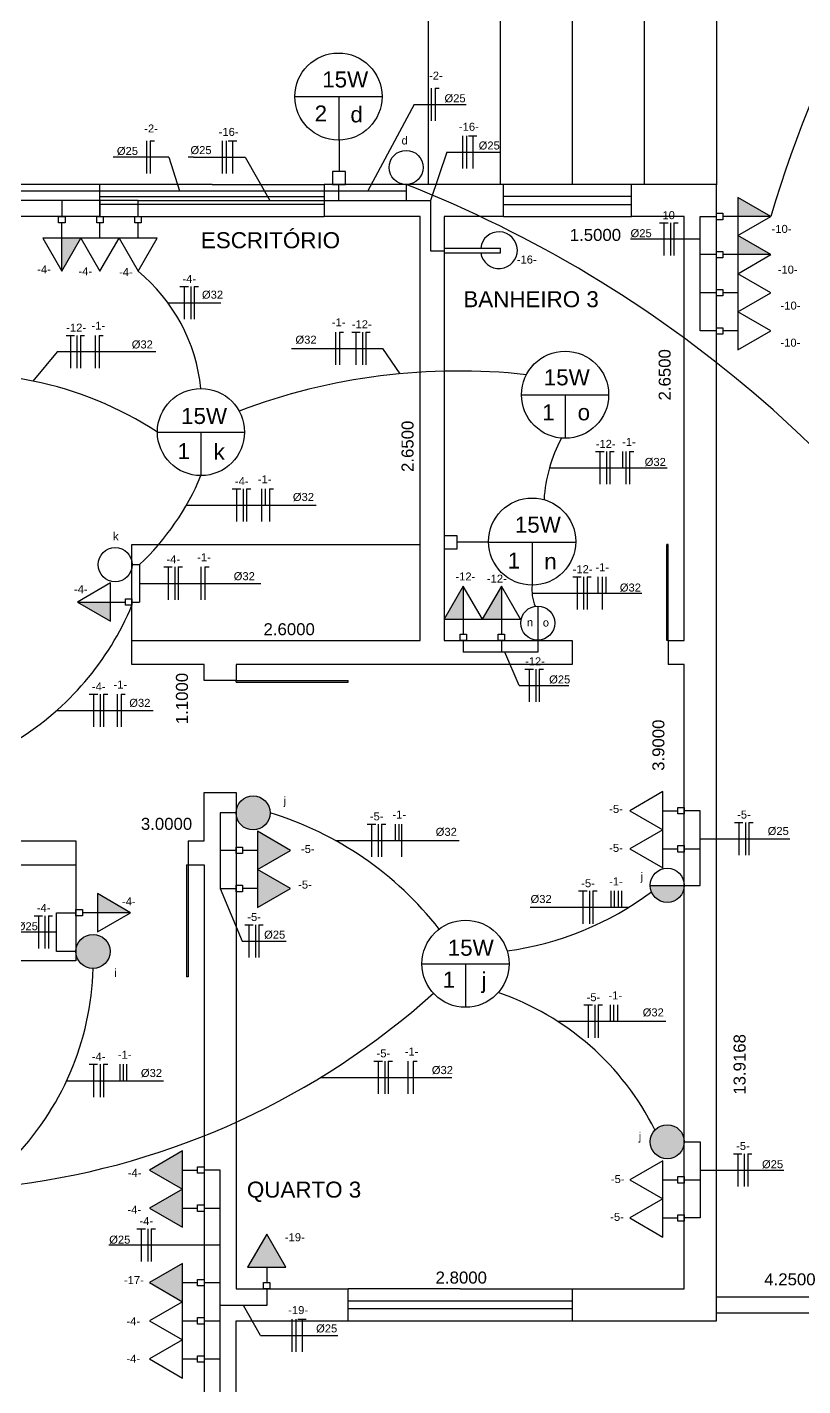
# Model space of a CAD drawing. Header units: millimetres. Extents: x 1243.1 to 1287.5, y 2013.3 to 2037.6.
# Drawn here: x 1256.86 to 1261.71, y 2021.41 to 2029.9 of the extents above; entities that cross this region are included whole.
import ezdxf

# ---------------------------------------------------------------- set-up
doc = ezdxf.new("R2010")
doc.units = ezdxf.units.MM
for name, color, linetype in [('Auxiliar', 254, 'Continuous'), ('Chuveiros', 4, 'Continuous'), ('Condutores', 4, 'Continuous'), ('Cotas', 7, 'Continuous'), ('Degraus', 9, 'Continuous'), ('Eletrodutos', 1, 'Continuous'), ('Interruptores', 3, 'Continuous'), ('Janelas', 9, 'Continuous'), ('Paredes', 8, 'Continuous'), ('Paredes baixas', 8, 'Continuous'), ('Pontos de luz', 5, 'Continuous'), ('Portas', 9, 'Continuous'), ('Textos', 7, 'Continuous'), ('Tomadas', 4, 'Continuous')]:
    doc.layers.add(name, color=color, linetype=linetype)
doc.styles.get("Standard").update_dxf_attribs({"font": 'arial.ttf'})
doc.dimstyles.new('Cópia de Standard', dxfattribs={"dimtxt": 0.075, "dimasz": 0.18, "dimexe": 0.18, "dimexo": 0.0625, "dimgap": 0.084, "dimtad": 1, "dimjust": 1, "dimdec": 4, "dimzin": 0, "dimdsep": 46, "dimtxsty": 'Standard', "dimblk": 'NONE', "dimcen": 0.09, "dimse1": 1, "dimse2": 1, "dimsd1": 1, "dimsd2": 1, "dimadec": 0, "dimazin": 0, "dimtfac": 1, "dimtdec": 4, "dimtofl": 0, "dimtmove": 0, "dimatfit": 3, "dimldrblk": 'NONE', "dimfxl": 1, "dimtolj": 1, "dimtzin": 0, "dimarcsym": 0})

# ---------------------------------------------------------------- blocks, each defined once
blk = doc.blocks.new('J3')
at = {"layer": 'Janelas'}
for p, q in [((-0.7, -0.2), (-0.7, 0)), ((0, 0), (-0.7, 0)), ((0, 0), (0.7, 0)), ((-0.7, -0.075), (0, -0.075)), ((0, -0.075), (0.7, -0.075)), ((0.7, 0), (0.7, -0.2)), ((0.7, -0.125), (-0.7, -0.125)), ((-0.7, -0.2), (0.7, -0.2))]:
    blk.add_line(p, q, dxfattribs=at)
blk = doc.blocks.new('J2')
at = {"layer": 'Janelas'}
for p, q in [((-0.4, -0.2), (-0.4, 0)), ((0.4, 0), (-0.4, 0)), ((0.4, -0.2), (0.4, 0)), ((0.4, -0.075), (-0.4, -0.075)), ((-0.4, -0.125), (0.4, -0.125)), ((-0.4, -0.2), (0.4, -0.2))]:
    blk.add_line(p, q, dxfattribs=at)
blk = doc.blocks.new('Interruptor Simples')
at = {"layer": 'Interruptores'}
blk.add_circle((0, 0.1066), 0.1066, dxfattribs=at)
blk = doc.blocks.new('Interruptor Three-Way')
at = {"layer": 'Interruptores'}
blk.add_hatch(color=256, dxfattribs=at).paths.add_polyline_path([(-0.1066, 0.1066, 1), (0.1066, 0.1066, 1)])
blk.add_blockref('Interruptor Simples', (0, 0), dxfattribs=at)
blk = doc.blocks.new('Tomada Alta')
blk.add_hatch(color=256).paths.add_polyline_path([(-0.1192, 0.1343), (0.1192, 0.1343), (0, 0.3407)])
for p, q in [((0, 0.1343), (0, 0.04)), ((-0.02, 0.04), (0.02, 0.04)), ((-0.02, 0), (-0.02, 0.04)), ((0.02, 0), (-0.02, 0)), ((0.02, 0.04), (0.02, 0))]:
    blk.add_line(p, q)
blk.add_lwpolyline([(0, 0.3407), (-0.1192, 0.1343), (0.1192, 0.1343)], close=True)
blk = doc.blocks.new('Tomada Baixa')
for p, q in [((0, 0.1343), (0, 0.04)), ((-0.02, 0.04), (0.02, 0.04)), ((-0.02, 0), (-0.02, 0.04)), ((0.02, 0), (-0.02, 0)), ((0.02, 0.04), (0.02, 0))]:
    blk.add_line(p, q)
blk.add_lwpolyline([(0, 0.3407), (-0.1192, 0.1343), (0.1192, 0.1343)], close=True)
blk = doc.blocks.new('Tomada Média')
blk.add_hatch(color=256).paths.add_polyline_path([(0, 0.3407), (-0.1192, 0.1343), (0, 0.1343)])
for p, q in [((0, 0.3407), (0, 0.1343)), ((0, 0.1343), (0, 0.04)), ((-0.02, 0.04), (0.02, 0.04)), ((-0.02, 0), (-0.02, 0.04)), ((0.02, 0), (-0.02, 0)), ((0.02, 0.04), (0.02, 0))]:
    blk.add_line(p, q)
blk.add_lwpolyline([(0, 0.3407), (-0.1192, 0.1343), (0.1192, 0.1343)], close=True)
blk = doc.blocks.new('Interruptor Four-Way')
at = {"layer": 'Interruptores'}
blk.add_hatch(color=256, dxfattribs=at).paths.add_polyline_path([(0, 0.2131, 0.414214), (-0.1066, 0.1066, 0.414214), (0, 0)])
blk.add_line((0, 0.2131), (0, 0), dxfattribs=at)
blk.add_blockref('Interruptor Simples', (0, 0), dxfattribs=at)
blk = doc.blocks.new('Chuveiro')
for p, q in [((0, 0.0156), (0.2663, 0.0156)), ((0.2663, 0.0156), (0.3521, 0.0156)), ((0.3521, -0.0144), (0.3521, 0.0156)), ((0, -0.0144), (0.2663, -0.0144)), ((0.2663, -0.0144), (0.3521, -0.0144))]:
    blk.add_line(p, q)
blk.add_arc((0.3421, 0.0028), 0.1149, 188.58764, 173.57695)
blk = doc.blocks.new('RETORNO')
at = {"layer": 'Eletrodutos'}
blk.add_line((0, 0.0511), (0, -0.0511), dxfattribs=at)
blk = doc.blocks.new('FASE')
at = {"layer": 'Eletrodutos'}
blk.add_line((0, 0.1022), (0, -0.1022), dxfattribs=at)
blk = doc.blocks.new('NEUTRO')
at = {"layer": 'Eletrodutos'}
for q in [(0, -0.1022), (0.0264, 0.1022)]:
    blk.add_line((0, 0.1022), q, dxfattribs=at)
blk = doc.blocks.new('PE')
at = {"layer": 'Eletrodutos'}
for p, q in [((-0.0264, 0.1022), (0, 0.1022)), ((0, 0.1022), (0, -0.1022)), ((0, 0.1022), (0.0264, 0.1022))]:
    blk.add_line(p, q, dxfattribs=at)
blk = doc.blocks.new('*D54')
at = {"layer": 'Defpoints', "color": 0, "transparency": 16777216}
for p in [(1254.9652, 2024.8197), (1257.9652, 2024.8197), (1257.9652, 2024.8019)]:
    blk.add_point(p, dxfattribs=at)
at = {"layer": 'Cotas', "color": 0, "transparency": 16777216, "insert": (1257.7309, 2024.9242), "char_height": 0.075, "attachment_point": 5}
blk.add_mtext('\\A1;3.0000', dxfattribs=at)
blk = doc.blocks.new('_None')
blk = doc.blocks.new('*D55')
at = {"layer": 'Defpoints', "color": 0, "transparency": 16777216}
for p in [(1257.9499, 2025.9197), (1257.9652, 2025.9197), (1257.9652, 2024.8197)]:
    blk.add_point(p, dxfattribs=at)
at = {"layer": 'Cotas', "color": 0, "transparency": 16777216, "insert": (1257.8277, 2025.708), "char_height": 0.075, "attachment_point": 5, "rotation": 90}
blk.add_mtext('\\A1;1.1000', dxfattribs=at)
blk = doc.blocks.new('*D59')
at = {"layer": 'Defpoints', "color": 0, "transparency": 16777216}
for p in [(1256.1375, 2026.1413), (1258.7375, 2026.1413), (1258.7375, 2026.018)]:
    blk.add_point(p, dxfattribs=at)
at = {"layer": 'Cotas', "color": 0, "transparency": 16777216, "insert": (1258.4971, 2026.1403), "char_height": 0.075, "attachment_point": 5}
blk.add_mtext('\\A1;2.6000', dxfattribs=at)
blk = doc.blocks.new('*D60')
at = {"layer": 'Defpoints', "color": 0, "transparency": 16777216}
for p in [(1259.3591, 2029.5358), (1259.3591, 2029.5358), (1259.3591, 2026.8858)]:
    blk.add_point(p, dxfattribs=at)
at = {"layer": 'Cotas', "color": 0, "transparency": 16777216, "insert": (1259.2368, 2027.2837), "char_height": 0.075, "attachment_point": 5, "rotation": 90}
blk.add_mtext('\\A1;2.6500', dxfattribs=at)
blk = doc.blocks.new('*D61')
at = {"layer": 'Defpoints', "color": 0, "transparency": 16777216}
for p in [(1259.4652, 2028.7197), (1260.9652, 2028.7197), (1260.9652, 2028.4817)]:
    blk.add_point(p, dxfattribs=at)
at = {"layer": 'Cotas', "color": 0, "transparency": 16777216, "insert": (1260.4099, 2028.604), "char_height": 0.075, "attachment_point": 5}
blk.add_mtext('\\A1;1.5000', dxfattribs=at)
blk = doc.blocks.new('*D62')
at = {"layer": 'Defpoints', "color": 0, "transparency": 16777216}
for p in [(1260.9652, 2028.7197), (1260.9652, 2028.7197), (1260.9652, 2026.0697)]:
    blk.add_point(p, dxfattribs=at)
at = {"layer": 'Cotas', "color": 0, "transparency": 16777216, "insert": (1260.8429, 2027.7306), "char_height": 0.075, "attachment_point": 5, "rotation": 90}
blk.add_mtext('\\A1;2.6500', dxfattribs=at)
blk = doc.blocks.new('*D63')
at = {"layer": 'Defpoints', "color": 0, "transparency": 16777216}
for p in [(1259.7987, 2021.9672), (1256.9987, 2021.7196), (1259.7987, 2021.7196)]:
    blk.add_point(p, dxfattribs=at)
at = {"layer": 'Cotas', "color": 0, "transparency": 16777216, "insert": (1259.572, 2022.0894), "char_height": 0.075, "attachment_point": 5}
blk.add_mtext('\\A1;2.8000', dxfattribs=at)
blk = doc.blocks.new('*D64')
at = {"layer": 'Defpoints', "color": 0, "transparency": 16777216}
for p in [(1258.1652, 2025.9197), (1258.1652, 2022.0197), (1260.9259, 2022.0197)]:
    blk.add_point(p, dxfattribs=at)
at = {"layer": 'Cotas', "color": 0, "transparency": 16777216, "insert": (1260.8036, 2025.4161), "char_height": 0.075, "attachment_point": 5, "rotation": 90}
blk.add_mtext('\\A1;3.9000', dxfattribs=at)
blk = doc.blocks.new('*D65')
at = {"layer": 'Defpoints', "color": 0, "transparency": 16777216}
for p in [(1261.3753, 2035.613), (1265.6253, 2035.613), (1265.6253, 2021.956)]:
    blk.add_point(p, dxfattribs=at)
at = {"layer": 'Cotas', "color": 0, "transparency": 16777216, "insert": (1261.6249, 2022.0783), "char_height": 0.075, "attachment_point": 5}
blk.add_mtext('\\A1;4.2500', dxfattribs=at)
blk = doc.blocks.new('*D67')
at = {"layer": 'Defpoints', "color": 0, "transparency": 16777216}
for p in [(1261.1652, 2035.8865), (1261.1652, 2021.9697), (1261.4332, 2021.9697)]:
    blk.add_point(p, dxfattribs=at)
at = {"layer": 'Cotas', "color": 0, "transparency": 16777216, "insert": (1261.3109, 2023.4219), "char_height": 0.075, "attachment_point": 5, "rotation": 90}
blk.add_mtext('\\A1;13.9168', dxfattribs=at)
blk = doc.blocks.new('*D77')
at = {"layer": 'Defpoints', "color": 0, "transparency": 16777216}
for p in [(1261.1652, 2029.2006), (1249.7652, 2028.9197), (1261.1652, 2028.9197)]:
    blk.add_point(p, dxfattribs=at)
at = {"layer": 'Cotas', "color": 0, "transparency": 16777216, "insert": (1251.1867, 2029.3229), "char_height": 0.075, "attachment_point": 5}
blk.add_mtext('\\A1;11.4000', dxfattribs=at)
blk = doc.blocks.new('*D78')
at = {"layer": 'Defpoints', "color": 0, "transparency": 16777216}
for p in [(1259.3569, 2031.4173), (1259.3652, 2031.4173), (1259.3652, 2028.9173)]:
    blk.add_point(p, dxfattribs=at)
at = {"layer": 'Cotas', "color": 0, "transparency": 16777216, "insert": (1259.2346, 2031.1402), "char_height": 0.075, "attachment_point": 5, "rotation": 90}
blk.add_mtext('\\A1;2.5000', dxfattribs=at)
blk = doc.blocks.new('*D86')
at = {"layer": 'Defpoints', "color": 0, "transparency": 16777216}
for p in [(1257.5148, 2023.5283), (1257.5148, 2020.7283), (1257.7601, 2020.7283)]:
    blk.add_point(p, dxfattribs=at)
at = {"layer": 'Cotas', "color": 0, "transparency": 16777216, "insert": (1257.6378, 2020.9231), "char_height": 0.075, "attachment_point": 5, "rotation": 90}
blk.add_mtext('\\A1;2.8000', dxfattribs=at)

msp = doc.modelspace()

# ---------------------------------------------------------------- linework, layer by layer
for p, q in [((1257.51524, 2026.06967), (1257.51524, 2026.66967)), ((1257.51524, 2026.66967), (1259.31524, 2026.66967)), ((1257.16524, 2024.66967), (1257.16524, 2024.06967)), ((1257.16524, 2024.06967), (1255.16524, 2024.06967))]:
    msp.add_line(p, q)
at = {"layer": 'Condutores'}
for p, q in [((1259.27866, 2029.42036), (1258.98878, 2028.88101)), ((1259.27866, 2029.42036), (1259.5379, 2029.42036)), ((1259.5379, 2029.42036), (1259.60231, 2029.42036)), ((1257.47026, 2029.09029), (1257.39724, 2029.09029)), ((1257.74474, 2029.09029), (1257.47026, 2029.09029)), ((1257.74474, 2029.09029), (1257.81236, 2028.88101)), ((1257.89884, 2029.09029), (1257.86682, 2029.09029)), ((1257.89884, 2029.09029), (1258.22209, 2029.09029)), ((1258.22209, 2029.09029), (1258.37576, 2028.81967)), ((1259.48147, 2029.12243), (1259.38012, 2028.81967)), ((1259.48147, 2029.12243), (1259.76363, 2029.12243)), ((1259.76363, 2029.12243), (1259.81524, 2029.12243)), ((1261.0651, 2028.57733), (1260.62907, 2028.57733)), ((1257.74024, 2028.17966), (1258.07105, 2028.17966)), ((1257.04818, 2027.87467), (1256.89583, 2027.69186)), ((1257.66378, 2027.87467), (1257.04818, 2027.87467)), ((1258.51073, 2027.89565), (1259.07906, 2027.89565)), ((1259.07906, 2027.89565), (1259.18742, 2027.73688)), ((1260.12285, 2027.14847), (1260.85743, 2027.14847)), ((1257.85487, 2026.91559), (1258.6648, 2026.91559)), ((1257.56311, 2026.42757), (1258.31954, 2026.42757)), ((1260.01391, 2026.3654), (1260.61582, 2026.3654)), ((1260.61582, 2026.3654), (1260.70058, 2026.3654)), ((1259.9338, 2025.78969), (1259.84427, 2025.99756)), ((1259.9338, 2025.78969), (1260.24312, 2025.78969)), ((1257.04396, 2025.63244), (1257.64707, 2025.63244)), ((1258.78545, 2024.82106), (1259.55927, 2024.82106)), ((1261.06524, 2024.83207), (1261.53203, 2024.83207)), ((1261.53203, 2024.83207), (1261.62383, 2024.83207)), ((1258.06524, 2024.52091), (1258.20358, 2024.19223)), ((1260.61705, 2024.40309), (1260.00134, 2024.40309)), ((1257.04369, 2024.24862), (1256.80846, 2024.24862)), ((1258.20358, 2024.19223), (1258.47853, 2024.19223)), ((1260.1735, 2023.69096), (1260.84991, 2023.69096)), ((1257.10729, 2023.32007), (1257.71239, 2023.32007)), ((1258.69336, 2023.34036), (1259.51243, 2023.34036)), ((1261.06524, 2022.76134), (1261.48136, 2022.76134)), ((1261.48136, 2022.76134), (1261.58716, 2022.76134)), ((1257.55448, 2022.29256), (1257.36961, 2022.29256)), ((1258.06524, 2022.29256), (1257.55448, 2022.29256)), ((1258.31723, 2021.72864), (1258.21104, 2021.91603)), ((1258.31723, 2021.72864), (1258.70839, 2021.72864)), ((1258.70839, 2021.72864), (1258.80153, 2021.72864))]:
    msp.add_line(p, q, dxfattribs=at)
at = {"layer": 'Degraus'}
for p, q in [((1259.36524, 2031.41731), (1259.36524, 2028.91731)), ((1259.81524, 2031.41731), (1259.81524, 2028.91731)), ((1260.26524, 2031.41731), (1260.26524, 2028.91731)), ((1260.71524, 2031.41731), (1260.71524, 2028.91731)), ((1261.16524, 2031.41731), (1261.16524, 2028.91731))]:
    msp.add_line(p, q, dxfattribs=at)
at = {"layer": 'Eletrodutos'}
for p, q in [((1255.29524, 2028.88101), (1258.80797, 2028.88101)), ((1258.80797, 2028.81967), (1258.80797, 2028.91967)), ((1258.80797, 2028.88101), (1259.22756, 2028.88101)), ((1259.22756, 2028.91967), (1259.22756, 2028.81967)), ((1257.07693, 2028.81967), (1254.51677, 2028.81967)), ((1257.55355, 2028.81967), (1257.07693, 2028.81967)), ((1257.07693, 2028.81967), (1257.07693, 2028.71967)), ((1257.31524, 2028.81967), (1257.31524, 2028.71967)), ((1257.55355, 2028.71967), (1257.55355, 2028.81967)), ((1257.55355, 2028.81967), (1259.38012, 2028.81967)), ((1259.38012, 2028.81967), (1259.38012, 2028.50516)), ((1261.0651, 2028.00486), (1261.0651, 2028.71979)), ((1261.0651, 2028.71979), (1261.16524, 2028.71979)), ((1259.38012, 2028.50516), (1259.46524, 2028.50516)), ((1261.16524, 2028.48148), (1261.0651, 2028.48148)), ((1261.16524, 2028.24317), (1261.0651, 2028.24317)), ((1261.16524, 2028.00486), (1261.0651, 2028.00486)), ((1257.51667, 2026.54434), (1257.56311, 2026.54434)), ((1257.56311, 2026.54434), (1257.56311, 2026.3108)), ((1257.51524, 2026.3108), (1257.56311, 2026.3108)), ((1259.58439, 2026.06967), (1259.58439, 2025.99756)), ((1259.8227, 2026.06967), (1259.8227, 2025.99756)), ((1260.04978, 2026.07267), (1260.04978, 2025.99756)), ((1260.04978, 2025.99756), (1259.58439, 2025.99756)), ((1258.16524, 2024.99311), (1258.06524, 2024.99311)), ((1258.06524, 2024.99311), (1258.06524, 2024.52091)), ((1261.06524, 2025.00699), (1260.96524, 2025.00699)), ((1261.06524, 2024.54042), (1261.06524, 2025.00699)), ((1258.16524, 2024.75922), (1258.06524, 2024.75922)), ((1260.96524, 2024.76868), (1261.06524, 2024.76868)), ((1260.96524, 2024.54042), (1261.06524, 2024.54042)), ((1258.06524, 2024.52091), (1258.16524, 2024.52091)), ((1257.04369, 2024.12757), (1257.04369, 2024.36967)), ((1257.04369, 2024.36967), (1257.16524, 2024.36967)), ((1257.16524, 2024.12757), (1257.04369, 2024.12757)), ((1260.96524, 2022.93837), (1261.06524, 2022.93837)), ((1261.06524, 2022.93837), (1261.06524, 2022.46213)), ((1258.06524, 2022.76171), (1257.96524, 2022.76171)), ((1258.06524, 2020.41967), (1258.06524, 2022.76171)), ((1260.96455, 2022.70044), (1261.06524, 2022.70025)), ((1257.96524, 2022.5234), (1258.06524, 2022.5234)), ((1261.06524, 2022.46213), (1260.96524, 2022.46213)), ((1257.96524, 2022.05798), (1258.06524, 2022.05798)), ((1258.35684, 2022.01967), (1258.35684, 2021.91603)), ((1258.35684, 2021.91603), (1258.06524, 2021.91603)), ((1257.96524, 2021.81967), (1258.06524, 2021.81967)), ((1257.96524, 2021.58136), (1258.06524, 2021.58136))]:
    msp.add_line(p, q, dxfattribs=at)
for centre, radius, start, end in [((1268.02595, 2026.83284), 6.78756, 136.544286, 163.859029), ((1256.41303, 2021.77282), 7.68109, 30.528335, 68.50478), ((1256.84455, 2027.52772), 1.10783, 6.083919, 50.209254), ((1256.43606, 2025.46085), 2.27789, 57.080407, 99.630287), ((1259.55571, 2023.87325), 3.88114, 83.741605, 110.687668), ((1261.04032, 2026.8886), 0.95356, 152.089068, 176.28129), ((1256.43804, 2027.72877), 1.63361, 313.527836, 337.394989), ((1260.2731, 2026.38743), 0.26013, 173.593489, 203.274982), ((1255.84456, 2026.98886), 1.81065, 301.661543, 337.323511), ((1257.76182, 2022.96662), 2.1182, 37.88092, 73.07792), ((1259.59107, 2026.07007), 1.95742, 277.850702, 306.670204), ((1255.49678, 2024.06785), 1.77565, 315.21053, 358.488242), ((1256.17317, 2027.45843), 4.82803, 277.450957, 311.917879), ((1259.24133, 2022.24448), 1.72082, 26.485156, 70.951914)]:
    msp.add_arc(centre, radius, start, end, dxfattribs=at)
at = {"layer": 'Interruptores'}
msp.add_line((1260.04978, 2026.2858), (1260.04978, 2026.07267), dxfattribs=at)
at = {"layer": 'Paredes'}
for p, q in [((1260.26524, 2026.06967), (1260.26524, 2025.91967)), ((1260.86524, 2026.06967), (1260.86524, 2025.91967)), ((1257.16524, 2024.81967), (1257.16524, 2024.66967)), ((1257.86524, 2024.81967), (1257.86524, 2024.66967))]:
    msp.add_line(p, q, dxfattribs=at)
for points in [[(1257.31524, 2028.91967), (1256.21524, 2028.91967)], [(1259.83599, 2028.91967), (1258.71524, 2028.91967)], [(1260.26524, 2021.81967), (1260.96524, 2021.81967), (1261.16524, 2021.81967), (1261.16524, 2028.91967), (1260.63599, 2028.91967)], [(1257.31524, 2028.71967), (1256.71524, 2028.71967), (1256.71524, 2026.06967)], [(1260.26524, 2025.91967), (1258.16524, 2025.91967), (1258.16524, 2025.81967), (1257.96524, 2025.81967), (1257.96524, 2025.91967), (1257.51524, 2025.91967), (1257.51524, 2026.06967), (1259.31524, 2026.06967), (1259.31524, 2028.71967), (1258.71524, 2028.71967)], [(1259.83599, 2028.71967), (1259.46524, 2028.71967), (1259.46524, 2026.06967), (1260.26524, 2026.06967)], [(1260.86524, 2026.06967), (1260.96524, 2026.06967), (1260.96524, 2028.71967), (1260.63599, 2028.71967)], [(1260.26524, 2022.01967), (1260.96524, 2022.01967), (1260.96524, 2025.91967), (1260.86524, 2025.91967)], [(1257.86524, 2024.81967), (1257.96524, 2024.81967), (1257.96524, 2025.11967), (1258.16524, 2025.11967), (1258.16524, 2022.01967), (1258.86524, 2022.01967)], [(1254.56524, 2022.01967), (1254.96524, 2022.01967), (1254.96524, 2024.81967), (1257.16524, 2024.81967)], [(1255.86524, 2020.51967), (1255.16524, 2020.51967), (1255.16524, 2024.66967), (1257.16524, 2024.66967)], [(1257.86524, 2024.66967), (1257.96524, 2024.66967), (1257.96524, 2021.81967), (1257.96524, 2020.51967), (1257.26524, 2020.51967)], [(1258.16524, 2020.31967), (1258.16524, 2021.81967), (1258.86524, 2021.81967)]]:
    msp.add_lwpolyline(points, dxfattribs=at)
at = {"layer": 'Paredes baixas'}
for p, q in [((1261.16524, 2021.96967), (1265.36524, 2021.96967)), ((1261.16524, 2021.86967), (1265.36524, 2021.86967))]:
    msp.add_line(p, q, dxfattribs=at)
at = {"layer": 'Pontos de luz'}
for p, q in [((1258.53265, 2029.46904), (1259.07693, 2029.46904)), ((1258.80864, 2029.19692), (1258.80864, 2029.46904)), ((1258.80864, 2029.19692), (1258.80864, 2029.00085)), ((1259.94833, 2027.60614), (1260.49261, 2027.60614)), ((1260.22047, 2027.60614), (1260.22047, 2027.334)), ((1257.674, 2027.37299), (1258.21829, 2027.37299)), ((1257.94614, 2027.37299), (1257.94614, 2027.10085)), ((1259.74249, 2026.68475), (1259.54641, 2026.68475)), ((1259.74249, 2026.68475), (1260.28672, 2026.68475)), ((1260.0146, 2026.68475), (1260.0146, 2026.41646)), ((1259.32629, 2024.05063), (1259.87058, 2024.05063)), ((1259.59843, 2024.05063), (1259.59843, 2023.77849))]:
    msp.add_line(p, q, dxfattribs=at)
for points in [[(1258.76808, 2029.00085), (1258.76808, 2028.91967), (1258.84921, 2028.91967), (1258.84921, 2029.00085)], [(1259.54641, 2026.72532), (1259.46524, 2026.72532), (1259.46524, 2026.64418), (1259.54641, 2026.64418)]]:
    msp.add_lwpolyline(points, close=True, dxfattribs=at)
for centre in [(1258.80479, 2029.46904), (1260.22047, 2027.60614), (1257.94614, 2027.37299), (1260.0146, 2026.6886), (1259.59843, 2024.05063)]:
    msp.add_circle(centre, 0.27214, dxfattribs=at)
at = {"layer": 'Portas'}
for p, q in [((1260.85524, 2026.06967), (1260.85524, 2026.66967)), ((1260.86524, 2026.66967), (1260.85524, 2026.66967)), ((1260.86524, 2026.06967), (1260.86524, 2026.66967)), ((1260.86524, 2026.06967), (1260.85524, 2026.06967)), ((1258.16524, 2025.81967), (1258.86524, 2025.81967)), ((1258.16524, 2025.80967), (1258.16524, 2025.81967)), ((1258.86524, 2025.80967), (1258.86524, 2025.81967)), ((1258.16524, 2025.80967), (1258.86524, 2025.80967)), ((1257.85524, 2024.66967), (1257.85524, 2023.96967)), ((1257.85524, 2024.66967), (1257.86524, 2024.66967)), ((1257.86524, 2024.66967), (1257.86524, 2023.96967)), ((1257.86524, 2023.96967), (1257.85524, 2023.96967))]:
    msp.add_line(p, q, dxfattribs=at)

# ---------------------------------------------------------------- block references
at = {"layer": 'Auxiliar'}
msp.add_blockref('J2', (1260.23599, 2028.91967), dxfattribs=at)
at = {"layer": 'Chuveiros'}
msp.add_blockref('Chuveiro', (1259.46524, 2028.50641), dxfattribs=at)
at = {"layer": 'Eletrodutos'}
for name, p in [('FASE', (1259.38391, 2029.42036)), ('NEUTRO', (1259.40828, 2029.42036)), ('FASE', (1259.5792, 2029.12243)), ('FASE', (1259.60505, 2029.12243)), ('PE', (1259.64374, 2029.12243)), ('FASE', (1257.60501, 2029.09029)), ('NEUTRO', (1257.62938, 2029.09029)), ('FASE', (1258.07838, 2029.09029)), ('FASE', (1258.10423, 2029.09029)), ('PE', (1258.14292, 2029.09029)), ('PE', (1260.83735, 2028.57733)), ('FASE', (1260.87879, 2028.57733)), ('NEUTRO', (1260.90027, 2028.57733)), ('PE', (1257.84078, 2028.17966)), ('FASE', (1257.88222, 2028.17966)), ('NEUTRO', (1257.9037, 2028.17966)), ('PE', (1257.13013, 2027.87467)), ('FASE', (1257.17157, 2027.87467)), ('NEUTRO', (1257.19305, 2027.87467)), ('FASE', (1257.28576, 2027.87467)), ('NEUTRO', (1257.30948, 2027.87467)), ('FASE', (1258.78714, 2027.89565)), ('NEUTRO', (1258.81086, 2027.89565)), ('PE', (1258.91394, 2027.89565)), ('FASE', (1258.95538, 2027.89565)), ('NEUTRO', (1258.97686, 2027.89565)), ('PE', (1260.43781, 2027.14847)), ('FASE', (1260.47925, 2027.14847)), ('NEUTRO', (1260.50073, 2027.14847)), ('RETORNO', (1260.57943, 2027.19954)), ('FASE', (1260.60007, 2027.14847)), ('NEUTRO', (1260.62379, 2027.14847)), ('PE', (1258.16807, 2026.91559)), ('FASE', (1258.20951, 2026.91559)), ('NEUTRO', (1258.23098, 2026.91559)), ('FASE', (1258.32319, 2026.91559)), ('RETORNO', (1258.34768, 2026.96667)), ('NEUTRO', (1258.3733, 2026.91559)), ('PE', (1257.74043, 2026.42757)), ('FASE', (1257.78186, 2026.42757)), ('NEUTRO', (1257.80334, 2026.42757)), ('FASE', (1257.94623, 2026.42757)), ('NEUTRO', (1257.96995, 2026.42757)), ('PE', (1260.29504, 2026.3654)), ('FASE', (1260.33648, 2026.3654)), ('NEUTRO', (1260.35796, 2026.3654)), ('RETORNO', (1260.42444, 2026.41648)), ('FASE', (1260.45119, 2026.3654)), ('RETORNO', (1260.4749, 2026.41648)), ('PE', (1259.9961, 2025.78969)), ('FASE', (1260.03754, 2025.78969)), ('NEUTRO', (1260.05902, 2025.78969)), ('PE', (1257.27501, 2025.63244)), ('FASE', (1257.31644, 2025.63244)), ('NEUTRO', (1257.33792, 2025.63244)), ('FASE', (1257.42341, 2025.63244)), ('NEUTRO', (1257.44713, 2025.63244)), ('PE', (1259.01094, 2024.82106)), ('FASE', (1259.05237, 2024.82106)), ('NEUTRO', (1259.07385, 2024.82106)), ('RETORNO', (1259.15985, 2024.87214)), ('RETORNO', (1259.18206, 2024.87214)), ('FASE', (1259.19908, 2024.82106)), ('PE', (1261.30497, 2024.83207)), ('FASE', (1261.3464, 2024.83207)), ('NEUTRO', (1261.36788, 2024.83207)), ('PE', (1260.33123, 2024.40309)), ('FASE', (1260.37267, 2024.40309)), ('NEUTRO', (1260.39414, 2024.40309)), ('RETORNO', (1260.50521, 2024.45416)), ('RETORNO', (1260.52742, 2024.45416)), ('RETORNO', (1260.55156, 2024.45416)), ('RETORNO', (1260.57377, 2024.45416)), ('PE', (1256.9302, 2024.24862)), ('FASE', (1256.97163, 2024.24862)), ('NEUTRO', (1256.99311, 2024.24862)), ('PE', (1258.24549, 2024.19223)), ('FASE', (1258.28693, 2024.19223)), ('NEUTRO', (1258.30841, 2024.19223)), ('PE', (1260.36499, 2023.69096)), ('FASE', (1260.40643, 2023.69096)), ('NEUTRO', (1260.42791, 2023.69096)), ('RETORNO', (1260.50123, 2023.74203)), ('RETORNO', (1260.52344, 2023.74203)), ('RETORNO', (1260.54758, 2023.74203)), ('PE', (1259.0528, 2023.34036)), ('FASE', (1259.09424, 2023.34036)), ('NEUTRO', (1259.11572, 2023.34036)), ('FASE', (1259.23854, 2023.34036)), ('NEUTRO', (1259.27112, 2023.34036)), ('PE', (1257.27428, 2023.32007)), ('FASE', (1257.31571, 2023.32007)), ('NEUTRO', (1257.33719, 2023.32007)), ('RETORNO', (1257.43923, 2023.37115)), ('RETORNO', (1257.4592, 2023.37115)), ('RETORNO', (1257.4814, 2023.37115)), ('PE', (1261.29857, 2022.76134)), ('FASE', (1261.34001, 2022.76134)), ('NEUTRO', (1261.36148, 2022.76134)), ('PE', (1257.57215, 2022.29256)), ('FASE', (1257.61359, 2022.29256)), ('NEUTRO', (1257.63507, 2022.29256)), ('FASE', (1258.51281, 2021.72864)), ('FASE', (1258.53866, 2021.72864)), ('PE', (1258.57735, 2021.72864))]:
    msp.add_blockref(name, p, dxfattribs=at)
at = {"layer": 'Interruptores'}
for name, p in [('Interruptor Simples', (1259.22756, 2028.91967)), ('Interruptor Simples', (1257.41011, 2026.43777)), ('Interruptor Simples', (1260.04978, 2026.07267)), ('Interruptor Three-Way', (1258.2718, 2024.88654)), ('Interruptor Three-Way', (1257.2718, 2024.02101)), ('Interruptor Three-Way', (1260.85867, 2022.83181))]:
    msp.add_blockref(name, p, dxfattribs=at)
at = {"layer": 'Interruptores', "rotation": 90}
msp.add_blockref('Interruptor Four-Way', (1260.96524, 2024.54042), dxfattribs=at)
at = {"layer": 'Janelas'}
for p in [(1258.01524, 2028.91967), (1259.56524, 2022.01967)]:
    msp.add_blockref('J3', p, dxfattribs=at)
at = {"layer": 'Tomadas'}
for name, p, rotation in [('Tomada Média', (1261.16524, 2028.71979), 269.9999999999999), ('Tomada Média', (1257.07693, 2028.71967), 180), ('Tomada Baixa', (1257.31524, 2028.71967), 180), ('Tomada Baixa', (1257.55355, 2028.71967), 180), ('Tomada Média', (1261.16524, 2028.48148), 269.9999999999999), ('Tomada Baixa', (1261.16524, 2028.24317), 269.9999999999999), ('Tomada Baixa', (1261.16524, 2028.00486), 269.9999999999999), ('Tomada Média', (1257.51524, 2026.3108), 90), ('Tomada Baixa', (1260.96524, 2025.00699), 90), ('Tomada Baixa', (1260.96524, 2024.76868), 90), ('Tomada Alta', (1258.16524, 2024.75922), 269.9999999999999), ('Tomada Alta', (1258.16524, 2024.52091), 269.9999999999999), ('Tomada Média', (1257.16524, 2024.36967), 269.9999999999999), ('Tomada Alta', (1257.96524, 2022.76171), 90), ('Tomada Baixa', (1260.96455, 2022.70044), 90), ('Tomada Alta', (1257.96524, 2022.5234), 90), ('Tomada Baixa', (1260.96455, 2022.46213), 90), ('Tomada Alta', (1257.96524, 2022.05798), 90), ('Tomada Baixa', (1257.96524, 2021.81967), 90), ('Tomada Baixa', (1257.96524, 2021.58136), 90)]:
    msp.add_blockref(name, p, dxfattribs=dict(at, rotation=rotation))
for name, p in [('Tomada Média', (1259.58439, 2026.06967)), ('Tomada Média', (1259.8227, 2026.06967)), ('Tomada Alta', (1258.35684, 2022.01967))]:
    msp.add_blockref(name, p, dxfattribs=at)

# ---------------------------------------------------------------- texts
at = {"layer": 'Textos', "attachment_point": 1}
for s, width, heights, insert, char_height in [('\\pxi-3,l4,t4;15W', 0.1689595, [0.06656], (1258.60344, 2029.6261), 0.1), ('\\pxi-3,l4,t4;-2-', 0.1689595, [0.06656], (1259.32064, 2029.62475), 0.05), ('%%C25', 0.1689595, [0.06656], (1259.46717, 2029.48342), 0.05), ('\\pxi-3,l4,t4;2', 0.1689595, [0.06656], (1258.55604, 2029.41337), 0.1), ('\\pxi-3,l4,t4;d', 0.1462688, [0.02586], (1258.77974, 2029.40794), 0.1), ('\\pxi-3,l4,t4;-2-', 0.1689595, [0.06656], (1257.54174, 2029.29468), 0.05), ('\\pxi-3,l4,t4;-16-', 0.1689595, [0.06656], (1259.50742, 2029.30534), 0.05), ('\\pxi-3,l4,t4;-16-', 0.1689595, [0.06656], (1258.0066, 2029.2732), 0.05), ('\\pxi-3,l4,t4;d', 0.1462688, [0.02586], (1259.14912, 2029.21984), 0.05), ('%%C25', 0.1689595, [0.06656], (1257.42088, 2029.15426), 0.05), ('%%C25', 0.1689595, [0.06656], (1257.88044, 2029.15962), 0.05), ('%%C25', 0.1689595, [0.06656], (1259.68063, 2029.18842), 0.05), ('\\pxi-3,l4,t4;-10-', 0.1689595, [0.06656], (1260.75549, 2028.75292), 0.05), ('ESCRITÓRIO', 1.2797066, [0.42047], (1257.9457, 2028.62158), 0.1), ('%%C25', 0.1689595, [0.06656], (1260.62948, 2028.64029), 0.05), ('\\pxi-3,l4,t4;-10-', 0.1689595, [0.06656], (1261.4604, 2028.66715), 0.05), ('\\pxi-3,l4,t4;-16-', 0.1689595, [0.06656], (1259.86884, 2028.47575), 0.05), ('\\pxi-3,l4,t4;-4-', 0.1689595, [0.06656], (1256.87328, 2028.41465), 0.05), ('\\pxi-3,l4,t4;-4-', 0.1689595, [0.06656], (1257.13112, 2028.4025), 0.05), ('\\pxi-3,l4,t4;-4-', 0.1689595, [0.06656], (1257.3841, 2028.39764), 0.05), ('\\pxi-3,l4,t4;-10-', 0.1689595, [0.06656], (1261.49885, 2028.4128), 0.05), ('\\pxi-3,l4,t4;-4-', 0.1689595, [0.06656], (1257.78076, 2028.35525), 0.05), ('%%C32', 0.1689595, [0.06656], (1257.95225, 2028.2563), 0.05), ('BANHEIRO 3', 2.0451877, [0.42047], (1259.58501, 2028.25299), 0.1), ('\\pxi-3,l4,t4;-10-', 0.1689595, [0.06656], (1261.51643, 2028.18809), 0.05), ('\\pxi-3,l4,t4;-12-', 0.1689595, [0.06656], (1257.05439, 2028.05026), 0.05), ('\\pxi-3,l4,t4;-1-', 0.1689595, [0.06656], (1257.21201, 2028.06249), 0.05), ('\\pxi-3,l4,t4;-1-', 0.1689595, [0.06656], (1258.71339, 2028.08346), 0.05), ('\\pxi-3,l4,t4;-12-', 0.1689595, [0.06656], (1258.8382, 2028.07124), 0.05), ('%%C32', 0.1689595, [0.06656], (1257.51366, 2027.94534), 0.05), ('%%C32', 0.1689595, [0.06656], (1258.53635, 2027.97517), 0.05), ('\\pxi-3,l4,t4;-10-', 0.1689595, [0.06656], (1261.51569, 2027.95654), 0.05), ('\\pxi-3,l4,t4;15W', 0.1689595, [0.06656], (1259.9873, 2027.76483), 0.1), ('\\pxi-3,l4,t4;15W', 0.1689595, [0.06656], (1257.72194, 2027.52336), 0.1), ('\\pxi-3,l4,t4;1', 0.1689595, [0.06656], (1259.97725, 2027.54655), 0.1), ('\\pxi-3,l4,t4;o', 0.1462688, [0.02586], (1260.19874, 2027.54623), 0.1), ('\\pxi-3,l4,t4;1', 0.1689595, [0.06656], (1257.69942, 2027.30353), 0.1), ('\\pxi-3,l4,t4;k', 0.1462688, [0.02586], (1257.9253, 2027.29959), 0.1), ('\\pxi-3,l4,t4;-12-', 0.1689595, [0.06656], (1260.36206, 2027.32406), 0.05), ('\\pxi-3,l4,t4;-1-', 0.1689595, [0.06656], (1260.52632, 2027.33628), 0.05), ('%%C32', 0.1689595, [0.06656], (1260.71787, 2027.21119), 0.05), ('\\pxi-3,l4,t4;-4-', 0.1689595, [0.06656], (1258.10804, 2027.09118), 0.05), ('\\pxi-3,l4,t4;-1-', 0.1689595, [0.06656], (1258.25143, 2027.10255), 0.05), ('%%C32', 0.1689595, [0.06656], (1258.52007, 2026.99225), 0.05), ('\\pxi-3,l4,t4;15W', 0.1689595, [0.06656], (1259.80657, 2026.84424), 0.1), ('\\pxi-3,l4,t4;k', 0.1462688, [0.02586], (1257.34696, 2026.74694), 0.05), ('\\pxi-3,l4,t4;-4-', 0.1689595, [0.06656], (1257.6804, 2026.60316), 0.05), ('\\pxi-3,l4,t4;-1-', 0.1689595, [0.06656], (1257.87248, 2026.61539), 0.05), ('\\pxi-3,l4,t4;1', 0.1689595, [0.06656], (1259.76238, 2026.6202), 0.1), ('\\pxi-3,l4,t4;n', 0.1462688, [0.02586], (1259.9903, 2026.6152), 0.1), ('%%C32', 0.1689595, [0.06656], (1258.1507, 2026.49731), 0.05), ('\\pxi-3,l4,t4;-12-', 0.1689595, [0.06656], (1259.48555, 2026.49537), 0.05), ('\\pxi-3,l4,t4;-12-', 0.1689595, [0.06656], (1260.21782, 2026.54099), 0.05), ('\\pxi-3,l4,t4;-1-', 0.1689595, [0.06656], (1260.35966, 2026.55322), 0.05), ('\\pxi-3,l4,t4;-4-', 0.1689595, [0.06656], (1257.10294, 2026.41596), 0.05), ('\\pxi-3,l4,t4;-12-', 0.1689595, [0.06656], (1259.68221, 2026.48206), 0.05), ('%%C32', 0.1689595, [0.06656], (1260.56236, 2026.42636), 0.05), ('\\pxi-3,l4,t4;n', 0.1462688, [0.02586], (1259.93211, 2026.20889), 0.05), ('\\pxi-3,l4,t4;o', 0.1462688, [0.02586], (1260.03146, 2026.20766), 0.05), ('\\pxi-3,l4,t4;-12-', 0.1689595, [0.06656], (1259.92035, 2025.96528), 0.05), ('\\pxi-3,l4,t4;-1-', 0.1689595, [0.06656], (1257.34967, 2025.82025), 0.05), ('%%C25', 0.1689595, [0.06656], (1260.12086, 2025.85215), 0.05), ('\\pxi-3,l4,t4;-4-', 0.1689595, [0.06656], (1257.21498, 2025.80803), 0.05), ('%%C32', 0.1689595, [0.06656], (1257.49829, 2025.70579), 0.05), ('\\pxi-3,l4,t4;j', 0.1462688, [0.02586], (1258.41126, 2025.09415), 0.05), ('\\pxi-3,l4,t4;-5-', 0.1689595, [0.06656], (1258.95091, 2024.99665), 0.05), ('\\pxi-3,l4,t4;-1-', 0.1689595, [0.06656], (1259.09189, 2025.00803), 0.05), ('\\pxi-3,l4,t4;-5-', 0.1689595, [0.06656], (1260.44623, 2025.04285), 0.05), ('\\pxi-3,l4,t4;-5-', 0.1689595, [0.06656], (1261.24494, 2025.00766), 0.05), ('%%C32', 0.1689595, [0.06656], (1259.41247, 2024.89999), 0.05), ('%%C25', 0.1689595, [0.06656], (1261.4859, 2024.90509), 0.05), ('\\pxi-3,l4,t4;-5-', 0.1689595, [0.06656], (1260.44598, 2024.79965), 0.05), ('\\pxi-3,l4,t4;-5-', 0.1689595, [0.06656], (1258.52082, 2024.79271), 0.05), ('\\pxi-3,l4,t4;-5-', 0.1689595, [0.06656], (1258.50313, 2024.57013), 0.05), ('\\pxi-3,l4,t4;-5-', 0.1689595, [0.06656], (1260.27121, 2024.57868), 0.05), ('\\pxi-3,l4,t4;-1-', 0.1689595, [0.06656], (1260.44504, 2024.59005), 0.05), ('\\pxi-3,l4,t4;j', 0.1462688, [0.02586], (1260.64217, 2024.62131), 0.05), ('\\pxi-3,l4,t4;-4-', 0.1689595, [0.06656], (1257.40275, 2024.46495), 0.05), ('%%C32', 0.1689595, [0.06656], (1260.00476, 2024.4802), 0.05), ('\\pxi-3,l4,t4;-4-', 0.1689595, [0.06656], (1256.87017, 2024.42421), 0.05), ('%%C25', 0.1689595, [0.06656], (1256.7956, 2024.30989), 0.05), ('\\pxi-3,l4,t4;-5-', 0.1689595, [0.06656], (1258.18547, 2024.36782), 0.05), ('%%C25', 0.1689595, [0.06656], (1258.34044, 2024.25742), 0.05), ('\\pxi-3,l4,t4;15W', 0.1689595, [0.06656], (1259.38762, 2024.20066), 0.1), ('\\pxi-3,l4,t4;i', 0.1462688, [0.02586], (1257.35376, 2024.01853), 0.05), ('\\pxi-3,l4,t4;1', 0.1689595, [0.06656], (1259.35614, 2024.00155), 0.1), ('\\pxi-3,l4,t4;j', 0.1462688, [0.02586], (1259.59843, 2023.99731), 0.1), ('\\pxi-3,l4,t4;-5-', 0.1689595, [0.06656], (1260.30497, 2023.86655), 0.05), ('\\pxi-3,l4,t4;-1-', 0.1689595, [0.06656], (1260.44106, 2023.87792), 0.05), ('%%C32', 0.1689595, [0.06656], (1260.70519, 2023.77165), 0.05), ('\\pxi-3,l4,t4;-1-', 0.1689595, [0.06656], (1259.16869, 2023.52732), 0.05), ('\\pxi-3,l4,t4;-4-', 0.1689595, [0.06656], (1257.21425, 2023.49566), 0.05), ('\\pxi-3,l4,t4;-1-', 0.1689595, [0.06656], (1257.37705, 2023.50703), 0.05), ('\\pxi-3,l4,t4;-5-', 0.1689595, [0.06656], (1258.99278, 2023.51595), 0.05), ('%%C32', 0.1689595, [0.06656], (1257.57076, 2023.39316), 0.05), ('%%C32', 0.1689595, [0.06656], (1259.38799, 2023.41123), 0.05), ('\\pxi-3,l4,t4;j', 0.1462688, [0.02586], (1260.63068, 2022.99811), 0.05), ('\\pxi-3,l4,t4;-5-', 0.1689595, [0.06656], (1261.23855, 2022.93693), 0.05), ('\\pxi-3,l4,t4;-4-', 0.1689595, [0.06656], (1257.43915, 2022.76923), 0.05), ('%%C25', 0.1689595, [0.06656], (1261.45036, 2022.82299), 0.05), ('QUARTO 3', 2.0451877, [0.42047], (1258.233, 2022.68945), 0.1), ('\\pxi-3,l4,t4;-5-', 0.1689595, [0.06656], (1260.45666, 2022.73035), 0.05), ('\\pxi-3,l4,t4;-4-', 0.1689595, [0.06656], (1257.43717, 2022.53976), 0.05), ('\\pxi-3,l4,t4;-4-', 0.1689595, [0.06656], (1257.51213, 2022.46815), 0.05), ('\\pxi-3,l4,t4;-5-', 0.1689595, [0.06656], (1260.45258, 2022.49396), 0.05), ('%%C25', 0.1689595, [0.06656], (1257.37294, 2022.35183), 0.05), ('\\pxi-3,l4,t4;-19-', 0.1689595, [0.06656], (1258.42029, 2022.36684), 0.05), ('\\pxi-3,l4,t4;-17-', 0.1689595, [0.06656], (1257.41495, 2022.09893), 0.05), ('\\pxi-3,l4,t4;-19-', 0.1689595, [0.06656], (1258.44103, 2021.91155), 0.05), ('\\pxi-3,l4,t4;-4-', 0.1689595, [0.06656], (1257.43054, 2021.842), 0.05), ('%%C25', 0.1689595, [0.06656], (1258.66525, 2021.79701), 0.05), ('\\pxi-3,l4,t4;-4-', 0.1689595, [0.06656], (1257.43054, 2021.60732), 0.05)]:
    msp.add_mtext_dynamic_manual_height_columns(s, width=width, gutter_width=12.5, heights=heights, dxfattribs=dict(at, insert=insert, char_height=char_height))

# ---------------------------------------------------------------- dimensions: what is measured, and where the dimension line sits
at = {"layer": 'Cotas'}
for base, p1, p2, angle, picture, middle in [((1261.43319, 2021.96967), (1261.16524, 2035.8865), (1261.16524, 2021.96967), 90, '*D67', (1261.43319, 2023.42185)), ((1259.35692, 2031.41731), (1259.36524, 2028.91731), (1259.36524, 2031.41731), 90, '*D78', (1259.35692, 2031.14021)), ((1259.35907, 2029.53575), (1259.35907, 2026.88575), (1259.35907, 2029.53575), 90, '*D60', (1259.35907, 2027.28372)), ((1260.96524, 2028.71967), (1260.96524, 2026.06967), (1260.96524, 2028.71967), 90, '*D62', (1260.96524, 2027.73063)), ((1257.94995, 2025.91967), (1257.96524, 2024.81967), (1257.96524, 2025.91967), 90, '*D55', (1257.94995, 2025.70804)), ((1257.76009, 2020.7283), (1257.5148, 2023.5283), (1257.5148, 2020.7283), 270, '*D86', (1257.76009, 2020.9231))]:
    dim = msp.add_linear_dim(base=base, p1=p1, p2=p2, angle=angle, dimstyle='Cópia de Standard', dxfattribs=at)
    dim.commit()
    dim.dimension.update_dxf_attribs({"geometry": picture, "text_midpoint": middle, "dimtype": 160})
for base, p1, p2, picture, middle in [((1265.62528, 2021.95604), (1261.37528, 2035.61304), (1265.62528, 2035.61304), '*D65', (1261.62489, 2021.95604)), ((1261.16524, 2029.20059), (1249.76524, 2028.91967), (1261.16524, 2028.91967), '*D77', (1251.18667, 2029.20059)), ((1260.96524, 2028.48167), (1259.46524, 2028.71967), (1260.96524, 2028.71967), '*D61', (1260.40991, 2028.48167)), ((1258.73753, 2026.01803), (1256.13753, 2026.14133), (1258.73753, 2026.14133), '*D59', (1258.49708, 2026.01803)), ((1257.96524, 2024.80189), (1254.96524, 2024.81967), (1257.96524, 2024.81967), '*D54', (1257.73088, 2024.80189)), ((1259.79874, 2021.96716), (1256.99874, 2021.71961), (1259.79874, 2021.71961), '*D63', (1259.572, 2021.96716))]:
    dim = msp.add_linear_dim(base=base, p1=p1, p2=p2, dimstyle='Cópia de Standard', dxfattribs=at)
    dim.commit()
    dim.dimension.update_dxf_attribs({"geometry": picture, "text_midpoint": middle, "dimtype": 160})
dim = msp.add_linear_dim(base=(1260.92588, 2022.01967), p1=(1258.16524, 2025.91967), p2=(1258.16524, 2022.01967), angle=90, dimstyle='Cópia de Standard', dxfattribs=at)
dim.commit()
dim.dimension.update_dxf_attribs({"geometry": '*D64', "text_midpoint": (1260.80356, 2025.41615)})

doc.saveas('drawing.dxf')
